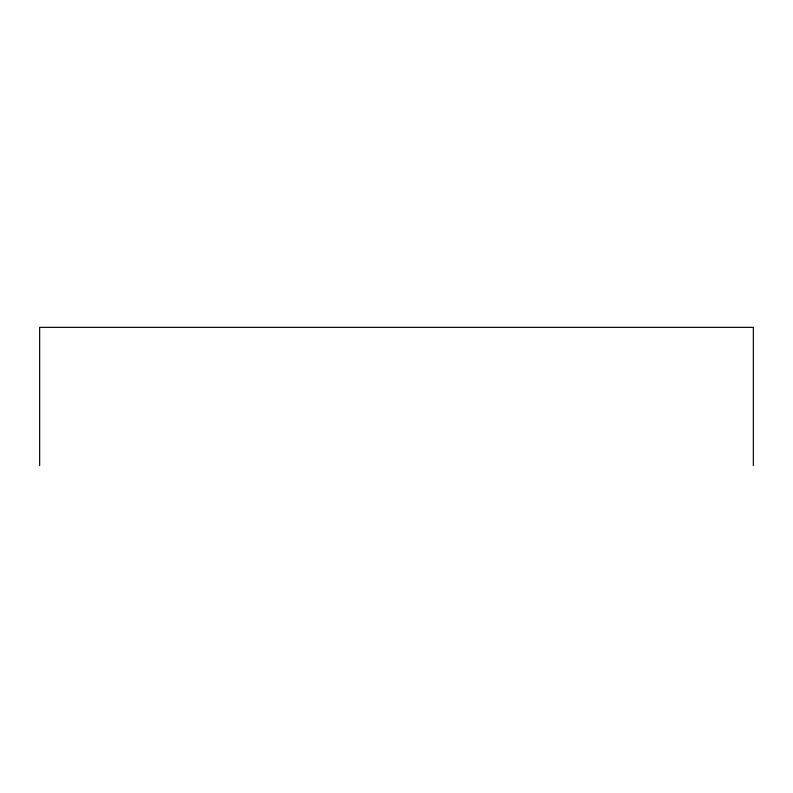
<?xml version="1.0" encoding="UTF-8"?>
<svg xmlns="http://www.w3.org/2000/svg" width="793" height="793" viewBox="0 0 793 793"><rect width="100%" height="100%" fill="white"/><g stroke="black" fill="none" stroke-linecap="round" stroke-linejoin="round"><path stroke-width="1.19" d="M753.35 465.65L753.35 327.35L39.65 327.35L39.65 465.65"/></g></svg>
